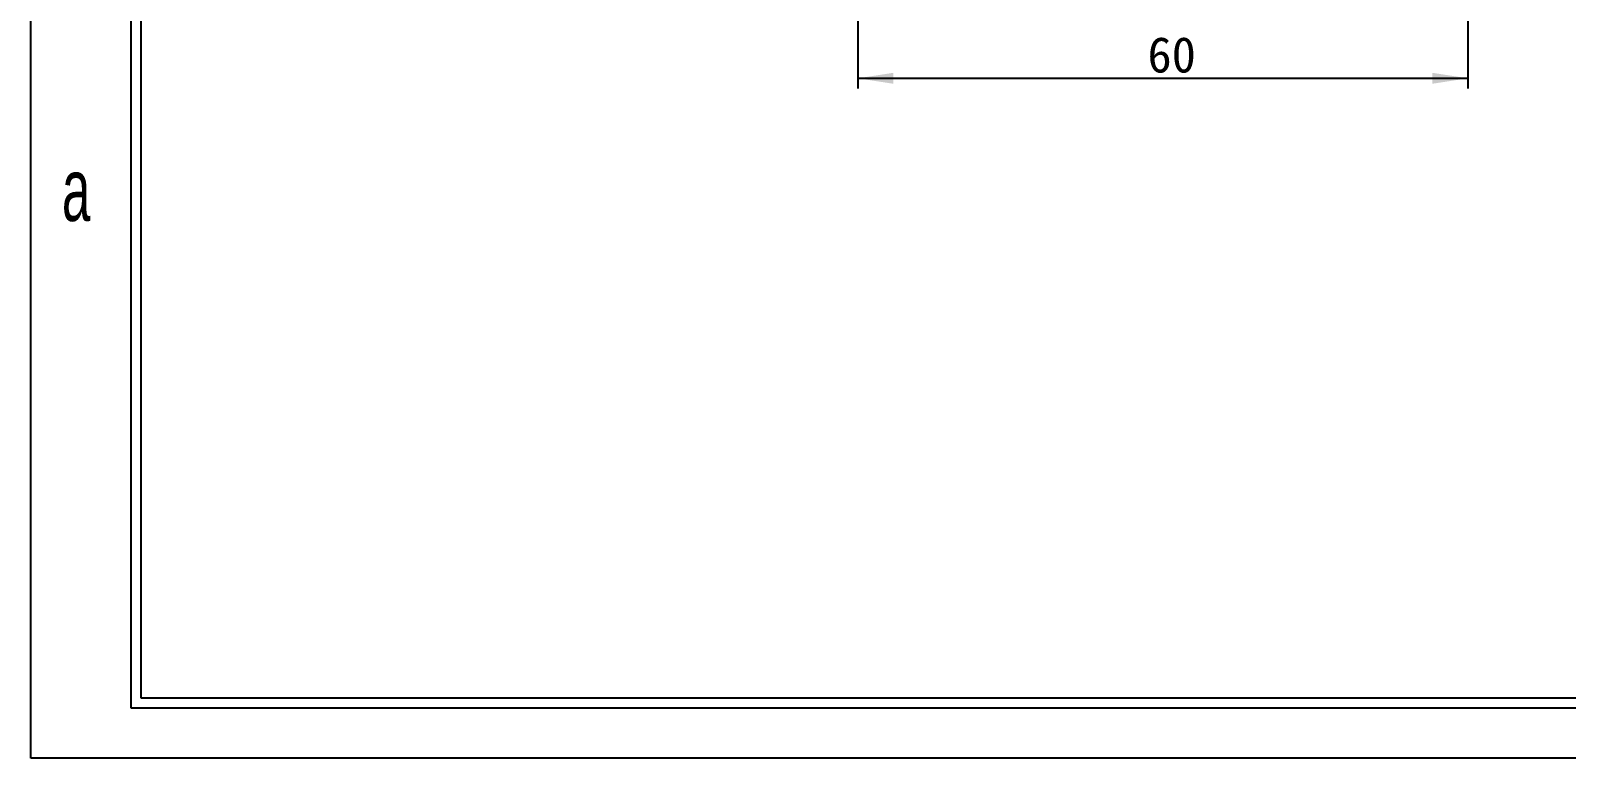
# Model space of a CAD drawing. Header units: millimetres. Extents: x 2 to 295, y 1 to 209.
# Drawn here: x 1.8 to 152.8, y 1.3 to 72.9 of the extents above; entities that cross this region are included whole.
import ezdxf

# ---------------------------------------------------------------- set-up
doc = ezdxf.new("R2010")
doc.units = ezdxf.units.MM
doc.layers.add('DIM', color=5, linetype='Continuous')
doc.layers.add('SLD-0', color=179, linetype='Continuous')
doc.styles.add('SLDTEXTSTYLE11', font='', dxfattribs={"width": 0.67})
doc.styles.add('SLDTEXTSTYLE12', font='')
doc.styles.add('SLDTEXTSTYLE3', font='GOTHIC.TTF', dxfattribs={"width": 0.61171})
doc.styles.get('SLDTEXTSTYLE11').set_extended_font_data('宋体')
doc.styles.get('SLDTEXTSTYLE12').set_extended_font_data('宋体')
doc.dimstyles.new('SLDDIMSTYLE0', dxfattribs={"dimtxt": 3.5, "dimasz": 3.5, "dimexe": 0, "dimexo": 0.0625, "dimgap": 0.875, "dimtad": 2, "dimrnd": 1e-09, "dimzin": 12, "dimdsep": 46, "dimtxsty": 'SLDTEXTSTYLE11', "dimsah": 1, "dimcen": 0.09, "dimadec": 0, "dimazin": 3, "dimtfac": 1, "dimtofl": 0, "dimtmove": 0, "dimatfit": 3, "dimfxl": 0, "dimfrac": 2, "dimtolj": 1, "dimtzin": 12, "dimarcsym": 0})

# ---------------------------------------------------------------- blocks, each defined once
blk = doc.blocks.new('_D_3')
at = {"layer": 'DIM'}
for p, q in [((83.16, 87.98), (83.16, 67.22)), ((143.16, 87.98), (143.16, 67.22)), ((83.16, 68.22), (143.16, 68.22))]:
    blk.add_line(p, q, dxfattribs=at)
for points in [[(83.16, 68.22), (86.66, 67.68), (86.66, 68.76)], [(143.16, 68.22), (139.66, 68.76), (139.66, 67.68)]]:
    blk.add_solid(points, dxfattribs=at)
at = {"layer": 'DIM', "insert": (111.65, 72.29), "char_height": 3.5, "attachment_point": 1, "style": 'SLDTEXTSTYLE12'}
blk.add_mtext('60', dxfattribs=at)

msp = doc.modelspace()

# ---------------------------------------------------------------- linework, layer by layer
at = {"layer": 'SLD-0'}
for p, q in [((1.812, 1.294), (1.812, 208.674)), ((12.675, 7.219), (12.675, 197.811)), ((289.181, 7.219), (12.675, 7.219)), ((295.107, 1.294), (1.812, 1.294))]:
    msp.add_line(p, q, dxfattribs=at)
at = {"layer": 'SLD-0', "color": 6, "linetype": 'Continuous'}
for p, q in [((11.687, 6.231), (11.687, 198.799)), ((290.169, 6.231), (11.687, 6.231))]:
    msp.add_line(p, q, dxfattribs=at)

# ---------------------------------------------------------------- texts
at = {"layer": 'SLD-0', "insert": (4.88, 60.351), "char_height": 6.172, "attachment_point": 1, "style": 'SLDTEXTSTYLE3'}
msp.add_mtext('a', dxfattribs=at)

# ---------------------------------------------------------------- dimensions: what is measured, and where the dimension line sits
at = {"layer": 'DIM'}
dim = msp.add_linear_dim(base=(143.161, 68.217), p1=(83.161, 88.979), p2=(143.161, 88.979), dimstyle='SLDDIMSTYLE0', dxfattribs=at)
dim.commit()
dim.dimension.update_dxf_attribs({"geometry": '_D_3', "text_midpoint": (113.013, 68.217), "dimtype": 160})

doc.saveas('drawing.dxf')
